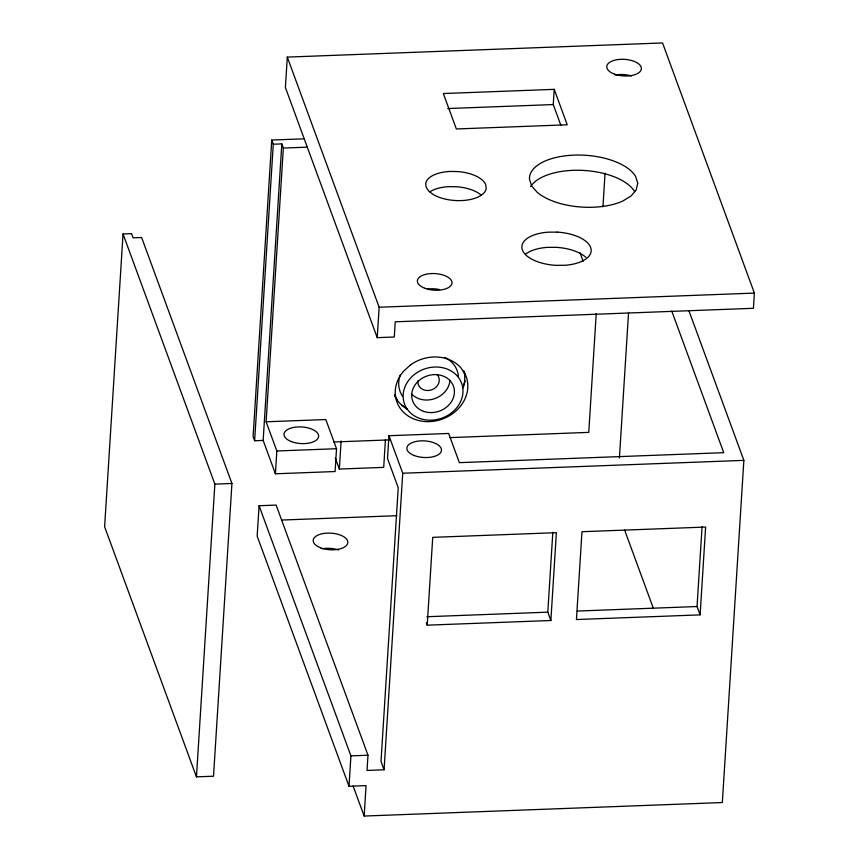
<?xml version="1.0" encoding="UTF-8"?>
<svg xmlns="http://www.w3.org/2000/svg" width="859" height="859" viewBox="0 0 859 859"><rect width="100%" height="100%" fill="white"/><g stroke="black" fill="none" stroke-linecap="round" stroke-linejoin="round"><path stroke-width="1.29" d="M123.041 233.981L104.615 526.728L196.453 776.858L213.515 776.214L231.93 483.477L141.628 237.503L133.091 237.825L131.567 233.659L123.041 233.981L214.868 484.122L196.453 776.858M271.755 140.038L253.094 436.587L254.629 440.753L263.155 440.442L275.406 473.792L335.096 471.537L336.535 448.72L325.819 419.546L266.118 421.79L283.341 148.059L281.816 143.893L273.28 144.215L271.755 140.038L303.936 138.825M254.629 440.753L273.28 144.215M671.749 311.055L723.74 452.672L459.372 462.647L448.656 433.462L388.955 435.717L402.731 473.234L384.07 769.782L367.018 770.426L367.974 755.222L276.136 505.081L259.085 505.726L257.163 536.145L349.001 786.275L366.063 785.631L364.152 816.05L722.333 802.542L743.862 460.37L688.939 310.786M263.155 440.442L281.816 143.893M287.303 57.102L285.392 87.521L377.23 337.662L394.281 337.018L395.247 321.803L753.429 308.295L754.385 293.091L662.547 42.95L287.303 57.102L379.141 307.243L377.23 337.662M275.406 473.792L276.834 450.975L266.118 421.79M385.444 439.593L383.705 467.371L339.359 469.046L341.12 440.946M349.001 786.275L350.923 755.866L259.085 505.726M388.955 435.717L387.516 458.523L398.232 487.708L381.009 761.45L384.07 769.782M427.202 625.169L432.732 537.347L556.385 532.677L550.866 620.499L427.202 625.169L426.332 622.786M560.884 125.339L553.25 104.562L554.216 89.357L443.341 93.534L456.354 128.968L567.219 124.791L554.216 89.357M550.866 620.499L547.806 612.166L552.82 532.322M596.232 313.492L588.759 432.378L449.891 437.618M602.954 206.632L605.058 173.239M619.414 457.997L628.573 312.397M700.106 614.872L705.626 527.05L581.972 531.71L576.443 619.532L700.106 614.872L697.046 606.529L702.071 526.696M397.148 399.95L394.646 394.915M463.388 386.84L463.441 387.441M463.667 385.562L465.256 380.956M407.295 409.41L402.635 405.512L401.561 405.437M447.732 108.545L553.25 104.562M283.341 148.059L307.447 147.147M379.141 307.243L754.385 293.091M333.732 441.998L389.814 439.883M276.834 450.975L336.535 448.72M402.731 473.234L743.862 460.37M214.868 484.122L231.93 483.477M281.87 520.039L396.912 515.701M426.805 616.73L547.806 612.166M577.377 611.05L697.046 606.529M350.923 755.866L367.974 755.222M465.17 374.105L463.774 371.034M580.018 252.793L583.143 261.297M624.633 530.089L653.302 608.172M335.3 458.019L339.359 469.046M353.103 785.964L364.152 816.05M449.944 380.279A21.69 18.63 -19.5 0 1 434.998 398.533A21.69 18.63 -19.5 0 1 411.762 394.109M402.506 396.203A30.376 26.081 -19.5 0 1 400.187 375.168M445.005 357.484A30.376 26.081 -19.5 0 1 458.448 376.51M437.006 374.47A10.845 9.32 -19.5 0 1 431.486 389.889A10.845 9.32 -19.5 0 1 417.989 380.805M525.869 253.91A34.714 16.611 3.6 0 1 547.194 247.381L556.192 247.328A34.714 16.611 3.6 0 1 585.892 257.346M530.626 186.639A54.235 25.963 3.6 0 1 582.563 170.383A54.235 25.963 3.6 0 1 634.618 191.6M429.779 191.901A30.376 14.539 3.6 0 1 449.064 186.639L456.967 186.768A30.376 14.539 3.6 0 1 481.459 195.358M615.151 75.077A17.352 8.311 3.6 0 1 631.483 75.979M427.395 289.053A17.352 8.311 3.6 0 1 439.604 289.569M464 371.271A36.883 31.686 -20.2 0 1 462.958 388M407.477 409.077A36.883 31.686 -20.2 0 1 394.442 395.172M322.179 548.772A17.352 8.311 3.6 0 1 338.5 549.964M637.743 183.203L636.218 189.871L631.118 195.959L622.775 201.038A54.235 25.963 3.6 0 1 537.347 192.459L531.635 185.973L529.466 179.166A54.235 25.963 3.6 0 1 575.294 155.082A54.235 25.963 3.6 0 1 635.574 176.385L637.743 183.203M410.505 364.914L403.558 371.238A36.883 31.686 -20.2 0 0 425.484 421.576A36.883 31.686 -20.2 0 0 465.557 375.115L461.122 368.082A36.883 31.686 -20.2 0 0 410.505 364.914M557.147 232.113L548.16 232.166A34.714 16.611 3.6 0 0 522.089 248.927A34.714 16.611 3.6 0 0 555.902 265.334L564.889 265.281A34.714 16.611 3.6 0 0 590.96 248.519A34.714 16.611 3.6 0 0 557.147 232.113M457.922 171.564L450.019 171.435A30.376 14.539 3.6 0 0 425.71 183.59L426.225 187.412L428.781 191.127L433.183 194.499A30.376 14.539 3.6 0 0 465.739 200.254A30.376 14.539 3.6 0 0 486.226 188.4L485.7 184.588A30.376 14.539 3.6 0 0 457.922 171.564M420.072 418.558A30.376 26.081 -19.5 0 0 462.904 389.084A30.376 26.081 -19.5 0 0 416.218 373.15A30.376 26.081 -19.5 0 0 420.072 418.558M423.788 411.418A21.69 18.63 -19.5 0 0 454.379 390.373A21.69 18.63 -19.5 0 0 421.028 378.991A21.69 18.63 -19.5 0 0 423.788 411.418M614.7 74.196A17.352 8.311 3.6 0 0 641.372 68.87A17.352 8.311 3.6 0 0 616.107 59.872A17.352 8.311 3.6 0 0 614.7 74.196M424.786 288.248A17.352 8.311 3.6 0 0 451.952 283.438A17.352 8.311 3.6 0 0 427.31 274.01A17.352 8.311 3.6 0 0 424.786 288.248M291.426 441.612A17.352 8.311 3.6 0 0 318.592 436.791A17.352 8.311 3.6 0 0 293.961 427.374A17.352 8.311 3.6 0 0 291.426 441.612M414.263 455.538A17.352 8.311 3.6 0 0 441.429 450.717A17.352 8.311 3.6 0 0 416.787 441.301A17.352 8.311 3.6 0 0 414.263 455.538M320.611 547.806A17.352 8.311 3.6 0 0 347.777 542.985A17.352 8.311 3.6 0 0 323.134 533.568A17.352 8.311 3.6 0 0 320.611 547.806"/></g></svg>
